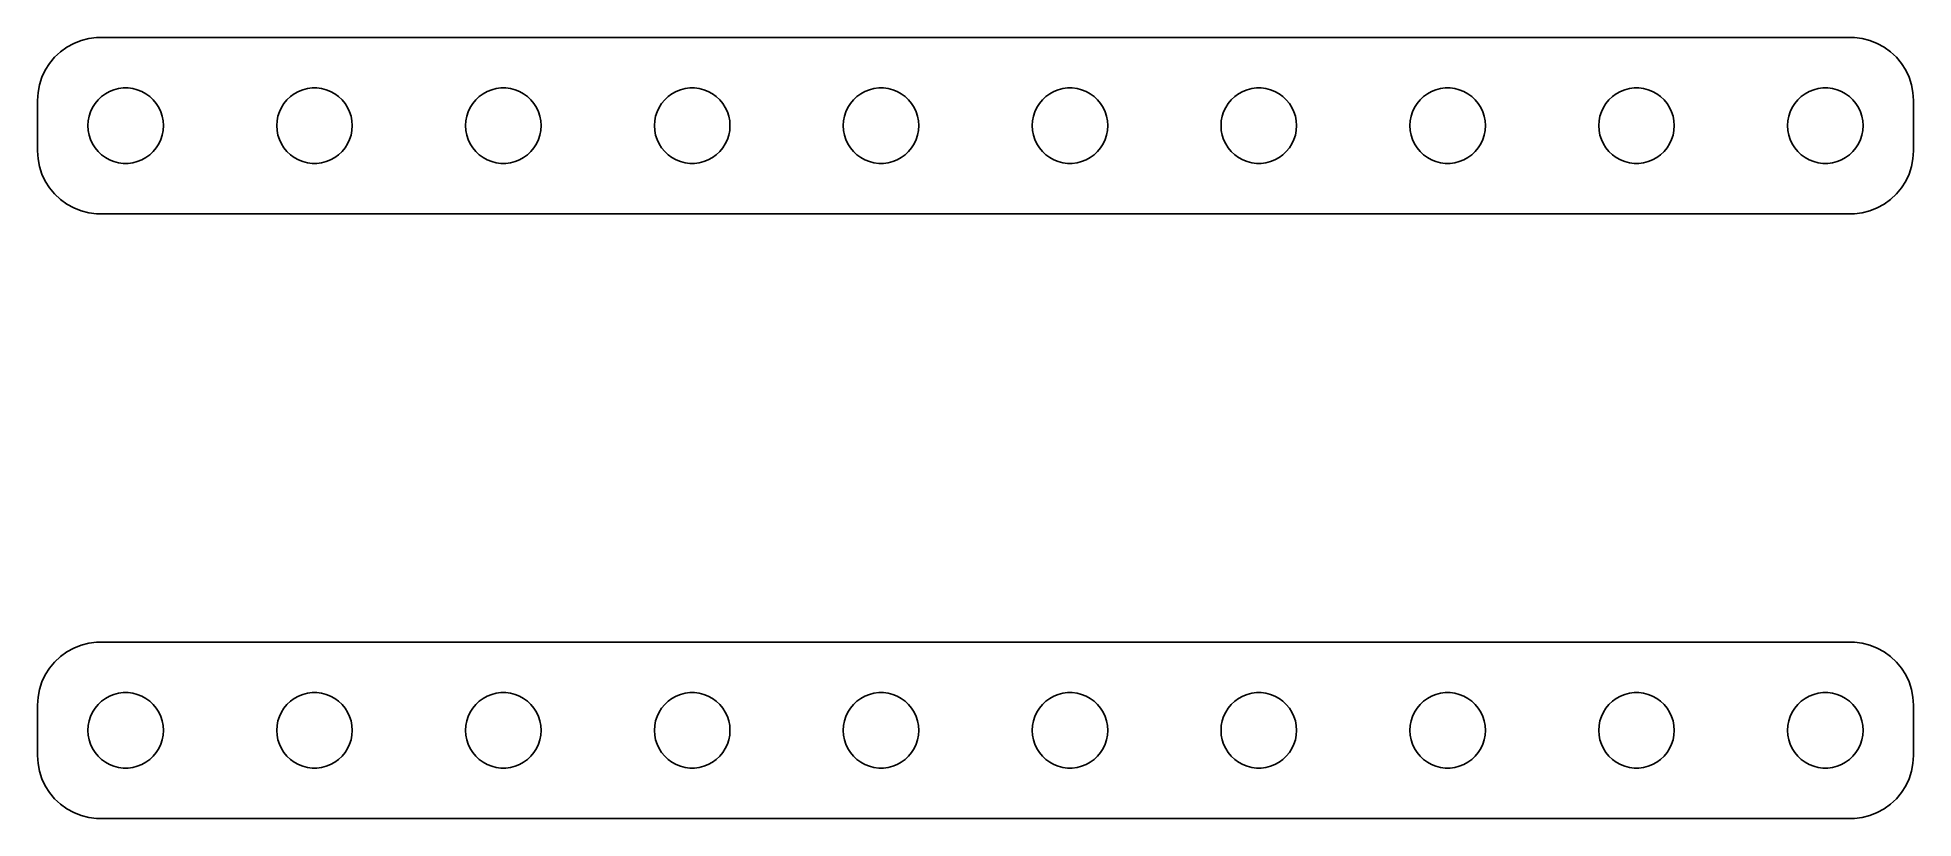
# Model space of a CAD drawing. Header units: metres. Extents: x -37.2 to 37.2, y 44.5 to 75.5.
import ezdxf

# ---------------------------------------------------------------- set-up
doc = ezdxf.new("R2010")
doc.units = ezdxf.units.M

msp = doc.modelspace()

# ---------------------------------------------------------------- linework, layer by layer
for p, q in [((-35.8144, 75.2621), (-36.0896, 75.1108)), ((-35.5225, 75.3776), (-35.8144, 75.2621)), ((-35.2184, 75.4557), (-35.5225, 75.3776)), ((-34.907, 75.4951), (-35.2184, 75.4557)), ((34.907, 75.4951), (-34.907, 75.4951)), ((35.2184, 75.4557), (34.907, 75.4951)), ((35.5225, 75.3776), (35.2184, 75.4557)), ((35.8144, 75.2621), (35.5225, 75.3776)), ((36.0896, 75.1108), (35.8144, 75.2621)), ((-36.5724, 74.7114), (-36.7725, 74.4695)), ((-36.3436, 74.9263), (-36.5724, 74.7114)), ((-36.0896, 75.1108), (-36.3436, 74.9263)), ((36.3436, 74.9263), (36.0896, 75.1108)), ((36.5724, 74.7114), (36.3436, 74.9263)), ((36.7725, 74.4695), (36.5724, 74.7114)), ((-37.0744, 73.9203), (-37.1714, 73.6217)), ((-36.9408, 74.2044), (-37.0744, 73.9203)), ((-36.7725, 74.4695), (-36.9408, 74.2044)), ((36.9408, 74.2044), (36.7725, 74.4695)), ((37.0744, 73.9203), (36.9408, 74.2044)), ((37.1714, 73.6217), (37.0744, 73.9203)), ((-37.2303, 73.3133), (-37.25, 73)), ((-37.1714, 73.6217), (-37.2303, 73.3133)), ((-34.9635, 72.8817), (-34.8434, 73.0268)), ((-34.8434, 73.0268), (-34.7061, 73.1558)), ((-34.7061, 73.1558), (-34.5537, 73.2665)), ((-34.5537, 73.2665), (-34.3887, 73.3572)), ((-34.3887, 73.3572), (-34.2135, 73.4266)), ((-34.2135, 73.4266), (-34.0311, 73.4734)), ((-34.0311, 73.4734), (-33.8442, 73.497)), ((-33.8442, 73.497), (-33.6558, 73.497)), ((-33.6558, 73.497), (-33.4689, 73.4734)), ((-33.4689, 73.4734), (-33.2865, 73.4266)), ((-33.2865, 73.4266), (-33.1113, 73.3572)), ((-33.1113, 73.3572), (-32.9463, 73.2665)), ((-32.9463, 73.2665), (-32.7939, 73.1558)), ((-32.7939, 73.1558), (-32.6565, 73.0268)), ((-32.6565, 73.0268), (-32.5365, 72.8817)), ((-27.4635, 72.8817), (-27.3434, 73.0268)), ((-27.3434, 73.0268), (-27.2061, 73.1558)), ((-27.2061, 73.1558), (-27.0537, 73.2665)), ((-27.0537, 73.2665), (-26.8887, 73.3572)), ((-26.8887, 73.3572), (-26.7135, 73.4266)), ((-26.7135, 73.4266), (-26.5311, 73.4734)), ((-26.5311, 73.4734), (-26.3442, 73.497)), ((-26.3442, 73.497), (-26.1558, 73.497)), ((-26.1558, 73.497), (-25.9689, 73.4734)), ((-25.9689, 73.4734), (-25.7865, 73.4266)), ((-25.7865, 73.4266), (-25.6113, 73.3572)), ((-25.6113, 73.3572), (-25.4463, 73.2665)), ((-25.4463, 73.2665), (-25.2939, 73.1558)), ((-25.2939, 73.1558), (-25.1565, 73.0268)), ((-25.1565, 73.0268), (-25.0365, 72.8817)), ((-19.9635, 72.8817), (-19.8434, 73.0268)), ((-19.8434, 73.0268), (-19.7061, 73.1558)), ((-19.7061, 73.1558), (-19.5537, 73.2665)), ((-19.5537, 73.2665), (-19.3887, 73.3572)), ((-19.3887, 73.3572), (-19.2135, 73.4266)), ((-19.2135, 73.4266), (-19.0311, 73.4734)), ((-19.0311, 73.4734), (-18.8442, 73.497)), ((-18.8442, 73.497), (-18.6558, 73.497)), ((-18.6558, 73.497), (-18.4689, 73.4734)), ((-18.4689, 73.4734), (-18.2865, 73.4266)), ((-18.2865, 73.4266), (-18.1113, 73.3572)), ((-18.1113, 73.3572), (-17.9463, 73.2665)), ((-17.9463, 73.2665), (-17.7939, 73.1558)), ((-17.7939, 73.1558), (-17.6565, 73.0268)), ((-17.6565, 73.0268), (-17.5365, 72.8817)), ((-12.4635, 72.8817), (-12.3434, 73.0268)), ((-12.3434, 73.0268), (-12.2061, 73.1558)), ((-12.2061, 73.1558), (-12.0537, 73.2665)), ((-12.0537, 73.2665), (-11.8887, 73.3572)), ((-11.8887, 73.3572), (-11.7135, 73.4266)), ((-11.7135, 73.4266), (-11.5311, 73.4734)), ((-11.5311, 73.4734), (-11.3442, 73.497)), ((-11.3442, 73.497), (-11.1558, 73.497)), ((-11.1558, 73.497), (-10.9689, 73.4734)), ((-10.9689, 73.4734), (-10.7865, 73.4266)), ((-10.7865, 73.4266), (-10.6113, 73.3572)), ((-10.6113, 73.3572), (-10.4463, 73.2665)), ((-10.4463, 73.2665), (-10.2939, 73.1558)), ((-10.2939, 73.1558), (-10.1565, 73.0268)), ((-10.1565, 73.0268), (-10.0365, 72.8817)), ((-4.96352, 72.8817), (-4.84344, 73.0268)), ((-4.84344, 73.0268), (-4.70613, 73.1558)), ((-4.70613, 73.1558), (-4.55373, 73.2665)), ((-4.55373, 73.2665), (-4.38866, 73.3572)), ((-4.38866, 73.3572), (-4.21352, 73.4266)), ((-4.21352, 73.4266), (-4.03107, 73.4734)), ((-4.03107, 73.4734), (-3.84418, 73.497)), ((-3.84418, 73.497), (-3.65581, 73.497)), ((-3.65581, 73.497), (-3.46892, 73.4734)), ((-3.46892, 73.4734), (-3.28647, 73.4266)), ((-3.28647, 73.4266), (-3.11133, 73.3572)), ((-3.11133, 73.3572), (-2.94626, 73.2665)), ((-2.94626, 73.2665), (-2.79385, 73.1558)), ((-2.79385, 73.1558), (-2.65654, 73.0268)), ((-2.65654, 73.0268), (-2.53647, 72.8817)), ((2.53647, 72.8817), (2.65654, 73.0268)), ((2.65654, 73.0268), (2.79385, 73.1558)), ((2.79385, 73.1558), (2.94626, 73.2665)), ((2.94626, 73.2665), (3.11133, 73.3572)), ((3.11133, 73.3572), (3.28647, 73.4266)), ((3.28647, 73.4266), (3.46892, 73.4734)), ((3.46892, 73.4734), (3.65581, 73.497)), ((3.65581, 73.497), (3.84418, 73.497)), ((3.84418, 73.497), (4.03107, 73.4734)), ((4.03107, 73.4734), (4.21352, 73.4266)), ((4.21352, 73.4266), (4.38866, 73.3572)), ((4.38866, 73.3572), (4.55373, 73.2665)), ((4.55373, 73.2665), (4.70613, 73.1558)), ((4.70613, 73.1558), (4.84344, 73.0268)), ((4.84344, 73.0268), (4.96352, 72.8817)), ((10.0365, 72.8817), (10.1565, 73.0268)), ((10.1565, 73.0268), (10.2939, 73.1558)), ((10.2939, 73.1558), (10.4463, 73.2665)), ((10.4463, 73.2665), (10.6113, 73.3572)), ((10.6113, 73.3572), (10.7865, 73.4266)), ((10.7865, 73.4266), (10.9689, 73.4734)), ((10.9689, 73.4734), (11.1558, 73.497)), ((11.1558, 73.497), (11.3442, 73.497)), ((11.3442, 73.497), (11.5311, 73.4734)), ((11.5311, 73.4734), (11.7135, 73.4266)), ((11.7135, 73.4266), (11.8887, 73.3572)), ((11.8887, 73.3572), (12.0537, 73.2665)), ((12.0537, 73.2665), (12.2061, 73.1558)), ((12.2061, 73.1558), (12.3434, 73.0268)), ((12.3434, 73.0268), (12.4635, 72.8817)), ((17.5365, 72.8817), (17.6565, 73.0268)), ((17.6565, 73.0268), (17.7939, 73.1558)), ((17.7939, 73.1558), (17.9463, 73.2665)), ((17.9463, 73.2665), (18.1113, 73.3572)), ((18.1113, 73.3572), (18.2865, 73.4266)), ((18.2865, 73.4266), (18.4689, 73.4734)), ((18.4689, 73.4734), (18.6558, 73.497)), ((18.6558, 73.497), (18.8442, 73.497)), ((18.8442, 73.497), (19.0311, 73.4734)), ((19.0311, 73.4734), (19.2135, 73.4266)), ((19.2135, 73.4266), (19.3887, 73.3572)), ((19.3887, 73.3572), (19.5537, 73.2665)), ((19.5537, 73.2665), (19.7061, 73.1558)), ((19.7061, 73.1558), (19.8434, 73.0268)), ((19.8434, 73.0268), (19.9635, 72.8817)), ((25.0365, 72.8817), (25.1565, 73.0268)), ((25.1565, 73.0268), (25.2939, 73.1558)), ((25.2939, 73.1558), (25.4463, 73.2665)), ((25.4463, 73.2665), (25.6113, 73.3572)), ((25.6113, 73.3572), (25.7865, 73.4266)), ((25.7865, 73.4266), (25.9689, 73.4734)), ((25.9689, 73.4734), (26.1558, 73.497)), ((26.1558, 73.497), (26.3442, 73.497)), ((26.3442, 73.497), (26.5311, 73.4734)), ((26.5311, 73.4734), (26.7135, 73.4266)), ((26.7135, 73.4266), (26.8887, 73.3572)), ((26.8887, 73.3572), (27.0537, 73.2665)), ((27.0537, 73.2665), (27.2061, 73.1558)), ((27.2061, 73.1558), (27.3434, 73.0268)), ((27.3434, 73.0268), (27.4635, 72.8817)), ((32.5365, 72.8817), (32.6565, 73.0268)), ((32.6565, 73.0268), (32.7939, 73.1558)), ((32.7939, 73.1558), (32.9463, 73.2665)), ((32.9463, 73.2665), (33.1113, 73.3572)), ((33.1113, 73.3572), (33.2865, 73.4266)), ((33.2865, 73.4266), (33.4689, 73.4734)), ((33.4689, 73.4734), (33.6558, 73.497)), ((33.6558, 73.497), (33.8442, 73.497)), ((33.8442, 73.497), (34.0311, 73.4734)), ((34.0311, 73.4734), (34.2135, 73.4266)), ((34.2135, 73.4266), (34.3887, 73.3572)), ((34.3887, 73.3572), (34.5537, 73.2665)), ((34.5537, 73.2665), (34.7061, 73.1558)), ((34.7061, 73.1558), (34.8434, 73.0268)), ((34.8434, 73.0268), (34.9635, 72.8817)), ((37.2303, 73.3133), (37.1714, 73.6217)), ((37.25, 73), (37.2303, 73.3133)), ((-37.25, 73), (-37.25, 71)), ((-35.2382, 72.188), (-35.2029, 72.373)), ((-35.2029, 72.373), (-35.1447, 72.5522)), ((-35.1447, 72.5522), (-35.0645, 72.7226)), ((-35.0645, 72.7226), (-34.9635, 72.8817)), ((-32.5365, 72.8817), (-32.4355, 72.7226)), ((-32.4355, 72.7226), (-32.3553, 72.5522)), ((-32.3553, 72.5522), (-32.2971, 72.373)), ((-32.2971, 72.373), (-32.2618, 72.188)), ((-27.7382, 72.188), (-27.7029, 72.373)), ((-27.7029, 72.373), (-27.6447, 72.5522)), ((-27.6447, 72.5522), (-27.5645, 72.7226)), ((-27.5645, 72.7226), (-27.4635, 72.8817)), ((-25.0365, 72.8817), (-24.9355, 72.7226)), ((-24.9355, 72.7226), (-24.8553, 72.5522)), ((-24.8553, 72.5522), (-24.7971, 72.373)), ((-24.7971, 72.373), (-24.7618, 72.188)), ((-20.2382, 72.188), (-20.2029, 72.373)), ((-20.2029, 72.373), (-20.1447, 72.5522)), ((-20.1447, 72.5522), (-20.0645, 72.7226)), ((-20.0645, 72.7226), (-19.9635, 72.8817)), ((-17.5365, 72.8817), (-17.4355, 72.7226)), ((-17.4355, 72.7226), (-17.3553, 72.5522)), ((-17.3553, 72.5522), (-17.2971, 72.373)), ((-17.2971, 72.373), (-17.2618, 72.188)), ((-12.7382, 72.188), (-12.7029, 72.373)), ((-12.7029, 72.373), (-12.6447, 72.5522)), ((-12.6447, 72.5522), (-12.5645, 72.7226)), ((-12.5645, 72.7226), (-12.4635, 72.8817)), ((-10.0365, 72.8817), (-9.93553, 72.7226)), ((-9.93553, 72.7226), (-9.85533, 72.5522)), ((-9.85533, 72.5522), (-9.79712, 72.373)), ((-9.79712, 72.373), (-9.76183, 72.188)), ((-5.23816, 72.188), (-5.20287, 72.373)), ((-5.20287, 72.373), (-5.14465, 72.5522)), ((-5.14465, 72.5522), (-5.06445, 72.7226)), ((-5.06445, 72.7226), (-4.96352, 72.8817)), ((-2.53647, 72.8817), (-2.43553, 72.7226)), ((-2.43553, 72.7226), (-2.35533, 72.5522)), ((-2.35533, 72.5522), (-2.29712, 72.373)), ((-2.29712, 72.373), (-2.26183, 72.188)), ((2.26183, 72.188), (2.29712, 72.373)), ((2.29712, 72.373), (2.35533, 72.5522)), ((2.35533, 72.5522), (2.43553, 72.7226)), ((2.43553, 72.7226), (2.53647, 72.8817)), ((4.96352, 72.8817), (5.06445, 72.7226)), ((5.06445, 72.7226), (5.14465, 72.5522)), ((5.14465, 72.5522), (5.20287, 72.373)), ((5.20287, 72.373), (5.23816, 72.188)), ((9.76183, 72.188), (9.79712, 72.373)), ((9.79712, 72.373), (9.85533, 72.5522)), ((9.85533, 72.5522), (9.93553, 72.7226)), ((9.93553, 72.7226), (10.0365, 72.8817)), ((12.4635, 72.8817), (12.5645, 72.7226)), ((12.5645, 72.7226), (12.6447, 72.5522)), ((12.6447, 72.5522), (12.7029, 72.373)), ((12.7029, 72.373), (12.7382, 72.188)), ((17.2618, 72.188), (17.2971, 72.373)), ((17.2971, 72.373), (17.3553, 72.5522)), ((17.3553, 72.5522), (17.4355, 72.7226)), ((17.4355, 72.7226), (17.5365, 72.8817)), ((19.9635, 72.8817), (20.0645, 72.7226)), ((20.0645, 72.7226), (20.1447, 72.5522)), ((20.1447, 72.5522), (20.2029, 72.373)), ((20.2029, 72.373), (20.2382, 72.188)), ((24.7618, 72.188), (24.7971, 72.373)), ((24.7971, 72.373), (24.8553, 72.5522)), ((24.8553, 72.5522), (24.9355, 72.7226)), ((24.9355, 72.7226), (25.0365, 72.8817)), ((27.4635, 72.8817), (27.5645, 72.7226)), ((27.5645, 72.7226), (27.6447, 72.5522)), ((27.6447, 72.5522), (27.7029, 72.373)), ((27.7029, 72.373), (27.7382, 72.188)), ((32.2618, 72.188), (32.2971, 72.373)), ((32.2971, 72.373), (32.3553, 72.5522)), ((32.3553, 72.5522), (32.4355, 72.7226)), ((32.4355, 72.7226), (32.5365, 72.8817)), ((34.9635, 72.8817), (35.0645, 72.7226)), ((35.0645, 72.7226), (35.1447, 72.5522)), ((35.1447, 72.5522), (35.2029, 72.373)), ((35.2029, 72.373), (35.2382, 72.188)), ((37.25, 71), (37.25, 73)), ((-35.25, 72), (-35.2382, 72.188)), ((-35.2382, 71.812), (-35.25, 72)), ((-35.2029, 71.627), (-35.2382, 71.812)), ((-35.1447, 71.4478), (-35.2029, 71.627)), ((-32.2971, 71.627), (-32.3553, 71.4478)), ((-32.2618, 71.812), (-32.2971, 71.627)), ((-32.2618, 72.188), (-32.25, 72)), ((-32.25, 72), (-32.2618, 71.812)), ((-27.75, 72), (-27.7382, 72.188)), ((-27.7382, 71.812), (-27.75, 72)), ((-27.7029, 71.627), (-27.7382, 71.812)), ((-27.6447, 71.4478), (-27.7029, 71.627)), ((-24.7971, 71.627), (-24.8553, 71.4478)), ((-24.7618, 71.812), (-24.7971, 71.627)), ((-24.7618, 72.188), (-24.75, 72)), ((-24.75, 72), (-24.7618, 71.812)), ((-20.25, 72), (-20.2382, 72.188)), ((-20.2382, 71.812), (-20.25, 72)), ((-20.2029, 71.627), (-20.2382, 71.812)), ((-20.1447, 71.4478), (-20.2029, 71.627)), ((-17.2971, 71.627), (-17.3553, 71.4478)), ((-17.2618, 71.812), (-17.2971, 71.627)), ((-17.2618, 72.188), (-17.25, 72)), ((-17.25, 72), (-17.2618, 71.812)), ((-12.75, 72), (-12.7382, 72.188)), ((-12.7382, 71.812), (-12.75, 72)), ((-12.7029, 71.627), (-12.7382, 71.812)), ((-12.6447, 71.4478), (-12.7029, 71.627)), ((-9.79712, 71.627), (-9.85533, 71.4478)), ((-9.76183, 71.812), (-9.79712, 71.627)), ((-9.76183, 72.188), (-9.75, 72)), ((-9.75, 72), (-9.76183, 71.812)), ((-5.25, 72), (-5.23816, 72.188)), ((-5.23816, 71.812), (-5.25, 72)), ((-5.20287, 71.627), (-5.23816, 71.812)), ((-5.14465, 71.4478), (-5.20287, 71.627)), ((-2.29712, 71.627), (-2.35533, 71.4478)), ((-2.26183, 71.812), (-2.29712, 71.627)), ((-2.26183, 72.188), (-2.25, 72)), ((-2.25, 72), (-2.26183, 71.812)), ((2.25, 72), (2.26183, 72.188)), ((2.26183, 71.812), (2.25, 72)), ((2.29712, 71.627), (2.26183, 71.812)), ((2.35533, 71.4478), (2.29712, 71.627)), ((5.20287, 71.627), (5.14465, 71.4478)), ((5.23816, 71.812), (5.20287, 71.627)), ((5.23816, 72.188), (5.25, 72)), ((5.25, 72), (5.23816, 71.812)), ((9.75, 72), (9.76183, 72.188)), ((9.76183, 71.812), (9.75, 72)), ((9.79712, 71.627), (9.76183, 71.812)), ((9.85533, 71.4478), (9.79712, 71.627)), ((12.7029, 71.627), (12.6447, 71.4478)), ((12.7382, 71.812), (12.7029, 71.627)), ((12.7382, 72.188), (12.75, 72)), ((12.75, 72), (12.7382, 71.812)), ((17.25, 72), (17.2618, 72.188)), ((17.2618, 71.812), (17.25, 72)), ((17.2971, 71.627), (17.2618, 71.812)), ((17.3553, 71.4478), (17.2971, 71.627)), ((20.2029, 71.627), (20.1447, 71.4478)), ((20.2382, 71.812), (20.2029, 71.627)), ((20.2382, 72.188), (20.25, 72)), ((20.25, 72), (20.2382, 71.812)), ((24.75, 72), (24.7618, 72.188)), ((24.7618, 71.812), (24.75, 72)), ((24.7971, 71.627), (24.7618, 71.812)), ((24.8553, 71.4478), (24.7971, 71.627)), ((27.7029, 71.627), (27.6447, 71.4478)), ((27.7382, 71.812), (27.7029, 71.627)), ((27.7382, 72.188), (27.75, 72)), ((27.75, 72), (27.7382, 71.812)), ((32.25, 72), (32.2618, 72.188)), ((32.2618, 71.812), (32.25, 72)), ((32.2971, 71.627), (32.2618, 71.812)), ((32.3553, 71.4478), (32.2971, 71.627)), ((35.2029, 71.627), (35.1447, 71.4478)), ((35.2382, 71.812), (35.2029, 71.627)), ((35.2382, 72.188), (35.25, 72)), ((35.25, 72), (35.2382, 71.812)), ((-37.25, 71), (-37.2303, 70.6867)), ((-35.0645, 71.2774), (-35.1447, 71.4478)), ((-34.9635, 71.1183), (-35.0645, 71.2774)), ((-34.8434, 70.9732), (-34.9635, 71.1183)), ((-34.7061, 70.8442), (-34.8434, 70.9732)), ((-34.5537, 70.7335), (-34.7061, 70.8442)), ((-32.7939, 70.8442), (-32.9463, 70.7335)), ((-32.6565, 70.9732), (-32.7939, 70.8442)), ((-32.5365, 71.1183), (-32.6565, 70.9732)), ((-32.4355, 71.2774), (-32.5365, 71.1183)), ((-32.3553, 71.4478), (-32.4355, 71.2774)), ((-27.5645, 71.2774), (-27.6447, 71.4478)), ((-27.4635, 71.1183), (-27.5645, 71.2774)), ((-27.3434, 70.9732), (-27.4635, 71.1183)), ((-27.2061, 70.8442), (-27.3434, 70.9732)), ((-27.0537, 70.7335), (-27.2061, 70.8442)), ((-25.2939, 70.8442), (-25.4463, 70.7335)), ((-25.1565, 70.9732), (-25.2939, 70.8442)), ((-25.0365, 71.1183), (-25.1565, 70.9732)), ((-24.9355, 71.2774), (-25.0365, 71.1183)), ((-24.8553, 71.4478), (-24.9355, 71.2774)), ((-20.0645, 71.2774), (-20.1447, 71.4478)), ((-19.9635, 71.1183), (-20.0645, 71.2774)), ((-19.8434, 70.9732), (-19.9635, 71.1183)), ((-19.7061, 70.8442), (-19.8434, 70.9732)), ((-19.5537, 70.7335), (-19.7061, 70.8442)), ((-17.7939, 70.8442), (-17.9463, 70.7335)), ((-17.6565, 70.9732), (-17.7939, 70.8442)), ((-17.5365, 71.1183), (-17.6565, 70.9732)), ((-17.4355, 71.2774), (-17.5365, 71.1183)), ((-17.3553, 71.4478), (-17.4355, 71.2774)), ((-12.5645, 71.2774), (-12.6447, 71.4478)), ((-12.4635, 71.1183), (-12.5645, 71.2774)), ((-12.3434, 70.9732), (-12.4635, 71.1183)), ((-12.2061, 70.8442), (-12.3434, 70.9732)), ((-12.0537, 70.7335), (-12.2061, 70.8442)), ((-10.2939, 70.8442), (-10.4463, 70.7335)), ((-10.1565, 70.9732), (-10.2939, 70.8442)), ((-10.0365, 71.1183), (-10.1565, 70.9732)), ((-9.93553, 71.2774), (-10.0365, 71.1183)), ((-9.85533, 71.4478), (-9.93553, 71.2774)), ((-5.06445, 71.2774), (-5.14465, 71.4478)), ((-4.96352, 71.1183), (-5.06445, 71.2774)), ((-4.84344, 70.9732), (-4.96352, 71.1183)), ((-4.70613, 70.8442), (-4.84344, 70.9732)), ((-4.55373, 70.7335), (-4.70613, 70.8442)), ((-2.79385, 70.8442), (-2.94626, 70.7335)), ((-2.65654, 70.9732), (-2.79385, 70.8442)), ((-2.53647, 71.1183), (-2.65654, 70.9732)), ((-2.43553, 71.2774), (-2.53647, 71.1183)), ((-2.35533, 71.4478), (-2.43553, 71.2774)), ((2.43553, 71.2774), (2.35533, 71.4478)), ((2.53647, 71.1183), (2.43553, 71.2774)), ((2.65654, 70.9732), (2.53647, 71.1183)), ((2.79385, 70.8442), (2.65654, 70.9732)), ((2.94626, 70.7335), (2.79385, 70.8442)), ((4.70613, 70.8442), (4.55373, 70.7335)), ((4.84344, 70.9732), (4.70613, 70.8442)), ((4.96352, 71.1183), (4.84344, 70.9732)), ((5.06445, 71.2774), (4.96352, 71.1183)), ((5.14465, 71.4478), (5.06445, 71.2774)), ((9.93553, 71.2774), (9.85533, 71.4478)), ((10.0365, 71.1183), (9.93553, 71.2774)), ((10.1565, 70.9732), (10.0365, 71.1183)), ((10.2939, 70.8442), (10.1565, 70.9732)), ((10.4463, 70.7335), (10.2939, 70.8442)), ((12.2061, 70.8442), (12.0537, 70.7335)), ((12.3434, 70.9732), (12.2061, 70.8442)), ((12.4635, 71.1183), (12.3434, 70.9732)), ((12.5645, 71.2774), (12.4635, 71.1183)), ((12.6447, 71.4478), (12.5645, 71.2774)), ((17.4355, 71.2774), (17.3553, 71.4478)), ((17.5365, 71.1183), (17.4355, 71.2774)), ((17.6565, 70.9732), (17.5365, 71.1183)), ((17.7939, 70.8442), (17.6565, 70.9732)), ((17.9463, 70.7335), (17.7939, 70.8442)), ((19.7061, 70.8442), (19.5537, 70.7335)), ((19.8434, 70.9732), (19.7061, 70.8442)), ((19.9635, 71.1183), (19.8434, 70.9732)), ((20.0645, 71.2774), (19.9635, 71.1183)), ((20.1447, 71.4478), (20.0645, 71.2774)), ((24.9355, 71.2774), (24.8553, 71.4478)), ((25.0365, 71.1183), (24.9355, 71.2774)), ((25.1565, 70.9732), (25.0365, 71.1183)), ((25.2939, 70.8442), (25.1565, 70.9732)), ((25.4463, 70.7335), (25.2939, 70.8442)), ((27.2061, 70.8442), (27.0537, 70.7335)), ((27.3434, 70.9732), (27.2061, 70.8442)), ((27.4635, 71.1183), (27.3434, 70.9732)), ((27.5645, 71.2774), (27.4635, 71.1183)), ((27.6447, 71.4478), (27.5645, 71.2774)), ((32.4355, 71.2774), (32.3553, 71.4478)), ((32.5365, 71.1183), (32.4355, 71.2774)), ((32.6565, 70.9732), (32.5365, 71.1183)), ((32.7939, 70.8442), (32.6565, 70.9732)), ((32.9463, 70.7335), (32.7939, 70.8442)), ((34.7061, 70.8442), (34.5537, 70.7335)), ((34.8434, 70.9732), (34.7061, 70.8442)), ((34.9635, 71.1183), (34.8434, 70.9732)), ((35.0645, 71.2774), (34.9635, 71.1183)), ((35.1447, 71.4478), (35.0645, 71.2774)), ((37.2303, 70.6867), (37.25, 71)), ((-37.2303, 70.6867), (-37.1714, 70.3783)), ((-37.1714, 70.3783), (-37.0744, 70.0797)), ((-37.0744, 70.0797), (-36.9408, 69.7956)), ((-34.3887, 70.6428), (-34.5537, 70.7335)), ((-34.2135, 70.5734), (-34.3887, 70.6428)), ((-34.0311, 70.5266), (-34.2135, 70.5734)), ((-33.8442, 70.503), (-34.0311, 70.5266)), ((-33.6558, 70.503), (-33.8442, 70.503)), ((-33.4689, 70.5266), (-33.6558, 70.503)), ((-33.2865, 70.5734), (-33.4689, 70.5266)), ((-33.1113, 70.6428), (-33.2865, 70.5734)), ((-32.9463, 70.7335), (-33.1113, 70.6428)), ((-26.8887, 70.6428), (-27.0537, 70.7335)), ((-26.7135, 70.5734), (-26.8887, 70.6428)), ((-26.5311, 70.5266), (-26.7135, 70.5734)), ((-26.3442, 70.503), (-26.5311, 70.5266)), ((-26.1558, 70.503), (-26.3442, 70.503)), ((-25.9689, 70.5266), (-26.1558, 70.503)), ((-25.7865, 70.5734), (-25.9689, 70.5266)), ((-25.6113, 70.6428), (-25.7865, 70.5734)), ((-25.4463, 70.7335), (-25.6113, 70.6428)), ((-19.3887, 70.6428), (-19.5537, 70.7335)), ((-19.2135, 70.5734), (-19.3887, 70.6428)), ((-19.0311, 70.5266), (-19.2135, 70.5734)), ((-18.8442, 70.503), (-19.0311, 70.5266)), ((-18.6558, 70.503), (-18.8442, 70.503)), ((-18.4689, 70.5266), (-18.6558, 70.503)), ((-18.2865, 70.5734), (-18.4689, 70.5266)), ((-18.1113, 70.6428), (-18.2865, 70.5734)), ((-17.9463, 70.7335), (-18.1113, 70.6428)), ((-11.8887, 70.6428), (-12.0537, 70.7335)), ((-11.7135, 70.5734), (-11.8887, 70.6428)), ((-11.5311, 70.5266), (-11.7135, 70.5734)), ((-11.3442, 70.503), (-11.5311, 70.5266)), ((-11.1558, 70.503), (-11.3442, 70.503)), ((-10.9689, 70.5266), (-11.1558, 70.503)), ((-10.7865, 70.5734), (-10.9689, 70.5266)), ((-10.6113, 70.6428), (-10.7865, 70.5734)), ((-10.4463, 70.7335), (-10.6113, 70.6428)), ((-4.38866, 70.6428), (-4.55373, 70.7335)), ((-4.21352, 70.5734), (-4.38866, 70.6428)), ((-4.03107, 70.5266), (-4.21352, 70.5734)), ((-3.84418, 70.503), (-4.03107, 70.5266)), ((-3.65581, 70.503), (-3.84418, 70.503)), ((-3.46892, 70.5266), (-3.65581, 70.503)), ((-3.28647, 70.5734), (-3.46892, 70.5266)), ((-3.11133, 70.6428), (-3.28647, 70.5734)), ((-2.94626, 70.7335), (-3.11133, 70.6428)), ((3.11133, 70.6428), (2.94626, 70.7335)), ((3.28647, 70.5734), (3.11133, 70.6428)), ((3.46892, 70.5266), (3.28647, 70.5734)), ((3.65581, 70.503), (3.46892, 70.5266)), ((3.84418, 70.503), (3.65581, 70.503)), ((4.03107, 70.5266), (3.84418, 70.503)), ((4.21352, 70.5734), (4.03107, 70.5266)), ((4.38866, 70.6428), (4.21352, 70.5734)), ((4.55373, 70.7335), (4.38866, 70.6428)), ((10.6113, 70.6428), (10.4463, 70.7335)), ((10.7865, 70.5734), (10.6113, 70.6428)), ((10.9689, 70.5266), (10.7865, 70.5734)), ((11.1558, 70.503), (10.9689, 70.5266)), ((11.3442, 70.503), (11.1558, 70.503)), ((11.5311, 70.5266), (11.3442, 70.503)), ((11.7135, 70.5734), (11.5311, 70.5266)), ((11.8887, 70.6428), (11.7135, 70.5734)), ((12.0537, 70.7335), (11.8887, 70.6428)), ((18.1113, 70.6428), (17.9463, 70.7335)), ((18.2865, 70.5734), (18.1113, 70.6428)), ((18.4689, 70.5266), (18.2865, 70.5734)), ((18.6558, 70.503), (18.4689, 70.5266)), ((18.8442, 70.503), (18.6558, 70.503)), ((19.0311, 70.5266), (18.8442, 70.503)), ((19.2135, 70.5734), (19.0311, 70.5266)), ((19.3887, 70.6428), (19.2135, 70.5734)), ((19.5537, 70.7335), (19.3887, 70.6428)), ((25.6113, 70.6428), (25.4463, 70.7335)), ((25.7865, 70.5734), (25.6113, 70.6428)), ((25.9689, 70.5266), (25.7865, 70.5734)), ((26.1558, 70.503), (25.9689, 70.5266)), ((26.3442, 70.503), (26.1558, 70.503)), ((26.5311, 70.5266), (26.3442, 70.503)), ((26.7135, 70.5734), (26.5311, 70.5266)), ((26.8887, 70.6428), (26.7135, 70.5734)), ((27.0537, 70.7335), (26.8887, 70.6428)), ((33.1113, 70.6428), (32.9463, 70.7335)), ((33.2865, 70.5734), (33.1113, 70.6428)), ((33.4689, 70.5266), (33.2865, 70.5734)), ((33.6558, 70.503), (33.4689, 70.5266)), ((33.8442, 70.503), (33.6558, 70.503)), ((34.0311, 70.5266), (33.8442, 70.503)), ((34.2135, 70.5734), (34.0311, 70.5266)), ((34.3887, 70.6428), (34.2135, 70.5734)), ((34.5537, 70.7335), (34.3887, 70.6428)), ((36.9408, 69.7956), (37.0744, 70.0797)), ((37.0744, 70.0797), (37.1714, 70.3783)), ((37.1714, 70.3783), (37.2303, 70.6867)), ((-36.9408, 69.7956), (-36.7725, 69.5305)), ((-36.7725, 69.5305), (-36.5724, 69.2886)), ((-36.5724, 69.2886), (-36.3436, 69.0737)), ((36.3436, 69.0737), (36.5724, 69.2886)), ((36.5724, 69.2886), (36.7725, 69.5305)), ((36.7725, 69.5305), (36.9408, 69.7956)), ((-36.3436, 69.0737), (-36.0896, 68.8892)), ((-36.0896, 68.8892), (-35.8144, 68.7379)), ((-35.8144, 68.7379), (-35.5225, 68.6224)), ((-35.5225, 68.6224), (-35.2184, 68.5443)), ((-35.2184, 68.5443), (-34.907, 68.5049)), ((34.907, 68.5049), (35.2184, 68.5443)), ((35.2184, 68.5443), (35.5225, 68.6224)), ((35.5225, 68.6224), (35.8144, 68.7379)), ((35.8144, 68.7379), (36.0896, 68.8892)), ((36.0896, 68.8892), (36.3436, 69.0737)), ((-34.907, 68.5049), (34.907, 68.5049)), ((-35.2184, 51.4557), (-35.5225, 51.3776)), ((-34.907, 51.4951), (-35.2184, 51.4557)), ((34.907, 51.4951), (-34.907, 51.4951)), ((35.2184, 51.4557), (34.907, 51.4951)), ((35.5225, 51.3776), (35.2184, 51.4557)), ((-36.5724, 50.7114), (-36.7725, 50.4695)), ((-36.3436, 50.9263), (-36.5724, 50.7114)), ((-36.0896, 51.1108), (-36.3436, 50.9263)), ((-35.8144, 51.2621), (-36.0896, 51.1108)), ((-35.5225, 51.3776), (-35.8144, 51.2621)), ((35.8144, 51.2621), (35.5225, 51.3776)), ((36.0896, 51.1108), (35.8144, 51.2621)), ((36.3436, 50.9263), (36.0896, 51.1108)), ((36.5724, 50.7114), (36.3436, 50.9263)), ((36.7725, 50.4695), (36.5724, 50.7114)), ((-37.0744, 49.9203), (-37.1714, 49.6217)), ((-36.9408, 50.2044), (-37.0744, 49.9203)), ((-36.7725, 50.4695), (-36.9408, 50.2044)), ((36.9408, 50.2044), (36.7725, 50.4695)), ((37.0744, 49.9203), (36.9408, 50.2044)), ((37.1714, 49.6217), (37.0744, 49.9203)), ((-37.2303, 49.3133), (-37.25, 49)), ((-37.1714, 49.6217), (-37.2303, 49.3133)), ((-34.7061, 49.1558), (-34.5537, 49.2665)), ((-34.5537, 49.2665), (-34.3887, 49.3572)), ((-34.3887, 49.3572), (-34.2135, 49.4266)), ((-34.2135, 49.4266), (-34.0311, 49.4734)), ((-34.0311, 49.4734), (-33.8442, 49.497)), ((-33.8442, 49.497), (-33.6558, 49.497)), ((-33.6558, 49.497), (-33.4689, 49.4734)), ((-33.4689, 49.4734), (-33.2865, 49.4266)), ((-33.2865, 49.4266), (-33.1113, 49.3572)), ((-33.1113, 49.3572), (-32.9463, 49.2665)), ((-32.9463, 49.2665), (-32.7939, 49.1558)), ((-27.2061, 49.1558), (-27.0537, 49.2665)), ((-27.0537, 49.2665), (-26.8887, 49.3572)), ((-26.8887, 49.3572), (-26.7135, 49.4266)), ((-26.7135, 49.4266), (-26.5311, 49.4734)), ((-26.5311, 49.4734), (-26.3442, 49.497)), ((-26.3442, 49.497), (-26.1558, 49.497)), ((-26.1558, 49.497), (-25.9689, 49.4734)), ((-25.9689, 49.4734), (-25.7865, 49.4266)), ((-25.7865, 49.4266), (-25.6113, 49.3572)), ((-25.6113, 49.3572), (-25.4463, 49.2665)), ((-25.4463, 49.2665), (-25.2939, 49.1558)), ((-19.7061, 49.1558), (-19.5537, 49.2665)), ((-19.5537, 49.2665), (-19.3887, 49.3572)), ((-19.3887, 49.3572), (-19.2135, 49.4266)), ((-19.2135, 49.4266), (-19.0311, 49.4734)), ((-19.0311, 49.4734), (-18.8442, 49.497)), ((-18.8442, 49.497), (-18.6558, 49.497)), ((-18.6558, 49.497), (-18.4689, 49.4734)), ((-18.4689, 49.4734), (-18.2865, 49.4266)), ((-18.2865, 49.4266), (-18.1113, 49.3572)), ((-18.1113, 49.3572), (-17.9463, 49.2665)), ((-17.9463, 49.2665), (-17.7939, 49.1558)), ((-12.2061, 49.1558), (-12.0537, 49.2665)), ((-12.0537, 49.2665), (-11.8887, 49.3572)), ((-11.8887, 49.3572), (-11.7135, 49.4266)), ((-11.7135, 49.4266), (-11.5311, 49.4734)), ((-11.5311, 49.4734), (-11.3442, 49.497)), ((-11.3442, 49.497), (-11.1558, 49.497)), ((-11.1558, 49.497), (-10.9689, 49.4734)), ((-10.9689, 49.4734), (-10.7865, 49.4266)), ((-10.7865, 49.4266), (-10.6113, 49.3572)), ((-10.6113, 49.3572), (-10.4463, 49.2665)), ((-10.4463, 49.2665), (-10.2939, 49.1558)), ((-4.70613, 49.1558), (-4.55373, 49.2665)), ((-4.55373, 49.2665), (-4.38866, 49.3572)), ((-4.38866, 49.3572), (-4.21352, 49.4266)), ((-4.21352, 49.4266), (-4.03107, 49.4734)), ((-4.03107, 49.4734), (-3.84418, 49.497)), ((-3.84418, 49.497), (-3.65581, 49.497)), ((-3.65581, 49.497), (-3.46892, 49.4734)), ((-3.46892, 49.4734), (-3.28647, 49.4266)), ((-3.28647, 49.4266), (-3.11133, 49.3572)), ((-3.11133, 49.3572), (-2.94626, 49.2665)), ((-2.94626, 49.2665), (-2.79385, 49.1558)), ((2.79385, 49.1558), (2.94626, 49.2665)), ((2.94626, 49.2665), (3.11133, 49.3572)), ((3.11133, 49.3572), (3.28647, 49.4266)), ((3.28647, 49.4266), (3.46892, 49.4734)), ((3.46892, 49.4734), (3.65581, 49.497)), ((3.65581, 49.497), (3.84418, 49.497)), ((3.84418, 49.497), (4.03107, 49.4734)), ((4.03107, 49.4734), (4.21352, 49.4266)), ((4.21352, 49.4266), (4.38866, 49.3572)), ((4.38866, 49.3572), (4.55373, 49.2665)), ((4.55373, 49.2665), (4.70613, 49.1558)), ((10.2939, 49.1558), (10.4463, 49.2665)), ((10.4463, 49.2665), (10.6113, 49.3572)), ((10.6113, 49.3572), (10.7865, 49.4266)), ((10.7865, 49.4266), (10.9689, 49.4734)), ((10.9689, 49.4734), (11.1558, 49.497)), ((11.1558, 49.497), (11.3442, 49.497)), ((11.3442, 49.497), (11.5311, 49.4734)), ((11.5311, 49.4734), (11.7135, 49.4266)), ((11.7135, 49.4266), (11.8887, 49.3572)), ((11.8887, 49.3572), (12.0537, 49.2665)), ((12.0537, 49.2665), (12.2061, 49.1558)), ((17.7939, 49.1558), (17.9463, 49.2665)), ((17.9463, 49.2665), (18.1113, 49.3572)), ((18.1113, 49.3572), (18.2865, 49.4266)), ((18.2865, 49.4266), (18.4689, 49.4734)), ((18.4689, 49.4734), (18.6558, 49.497)), ((18.6558, 49.497), (18.8442, 49.497)), ((18.8442, 49.497), (19.0311, 49.4734)), ((19.0311, 49.4734), (19.2135, 49.4266)), ((19.2135, 49.4266), (19.3887, 49.3572)), ((19.3887, 49.3572), (19.5537, 49.2665)), ((19.5537, 49.2665), (19.7061, 49.1558)), ((25.2939, 49.1558), (25.4463, 49.2665)), ((25.4463, 49.2665), (25.6113, 49.3572)), ((25.6113, 49.3572), (25.7865, 49.4266)), ((25.7865, 49.4266), (25.9689, 49.4734)), ((25.9689, 49.4734), (26.1558, 49.497)), ((26.1558, 49.497), (26.3442, 49.497)), ((26.3442, 49.497), (26.5311, 49.4734)), ((26.5311, 49.4734), (26.7135, 49.4266)), ((26.7135, 49.4266), (26.8887, 49.3572)), ((26.8887, 49.3572), (27.0537, 49.2665)), ((27.0537, 49.2665), (27.2061, 49.1558)), ((32.7939, 49.1558), (32.9463, 49.2665)), ((32.9463, 49.2665), (33.1113, 49.3572)), ((33.1113, 49.3572), (33.2865, 49.4266)), ((33.2865, 49.4266), (33.4689, 49.4734)), ((33.4689, 49.4734), (33.6558, 49.497)), ((33.6558, 49.497), (33.8442, 49.497)), ((33.8442, 49.497), (34.0311, 49.4734)), ((34.0311, 49.4734), (34.2135, 49.4266)), ((34.2135, 49.4266), (34.3887, 49.3572)), ((34.3887, 49.3572), (34.5537, 49.2665)), ((34.5537, 49.2665), (34.7061, 49.1558)), ((37.2303, 49.3133), (37.1714, 49.6217)), ((37.25, 49), (37.2303, 49.3133)), ((-37.25, 49), (-37.25, 47)), ((-35.2029, 48.373), (-35.1447, 48.5522)), ((-35.1447, 48.5522), (-35.0645, 48.7226)), ((-35.0645, 48.7226), (-34.9635, 48.8817)), ((-34.9635, 48.8817), (-34.8434, 49.0268)), ((-34.8434, 49.0268), (-34.7061, 49.1558)), ((-32.7939, 49.1558), (-32.6565, 49.0268)), ((-32.6565, 49.0268), (-32.5365, 48.8817)), ((-32.5365, 48.8817), (-32.4355, 48.7226)), ((-32.4355, 48.7226), (-32.3553, 48.5522)), ((-32.3553, 48.5522), (-32.2971, 48.373)), ((-27.7029, 48.373), (-27.6447, 48.5522)), ((-27.6447, 48.5522), (-27.5645, 48.7226)), ((-27.5645, 48.7226), (-27.4635, 48.8817)), ((-27.4635, 48.8817), (-27.3434, 49.0268)), ((-27.3434, 49.0268), (-27.2061, 49.1558)), ((-25.2939, 49.1558), (-25.1565, 49.0268)), ((-25.1565, 49.0268), (-25.0365, 48.8817)), ((-25.0365, 48.8817), (-24.9355, 48.7226)), ((-24.9355, 48.7226), (-24.8553, 48.5522)), ((-24.8553, 48.5522), (-24.7971, 48.373)), ((-20.2029, 48.373), (-20.1447, 48.5522)), ((-20.1447, 48.5522), (-20.0645, 48.7226)), ((-20.0645, 48.7226), (-19.9635, 48.8817)), ((-19.9635, 48.8817), (-19.8434, 49.0268)), ((-19.8434, 49.0268), (-19.7061, 49.1558)), ((-17.7939, 49.1558), (-17.6565, 49.0268)), ((-17.6565, 49.0268), (-17.5365, 48.8817)), ((-17.5365, 48.8817), (-17.4355, 48.7226)), ((-17.4355, 48.7226), (-17.3553, 48.5522)), ((-17.3553, 48.5522), (-17.2971, 48.373)), ((-12.7029, 48.373), (-12.6447, 48.5522)), ((-12.6447, 48.5522), (-12.5645, 48.7226)), ((-12.5645, 48.7226), (-12.4635, 48.8817)), ((-12.4635, 48.8817), (-12.3434, 49.0268)), ((-12.3434, 49.0268), (-12.2061, 49.1558)), ((-10.2939, 49.1558), (-10.1565, 49.0268)), ((-10.1565, 49.0268), (-10.0365, 48.8817)), ((-10.0365, 48.8817), (-9.93553, 48.7226)), ((-9.93553, 48.7226), (-9.85533, 48.5522)), ((-9.85533, 48.5522), (-9.79712, 48.373)), ((-5.20287, 48.373), (-5.14465, 48.5522)), ((-5.14465, 48.5522), (-5.06445, 48.7226)), ((-5.06445, 48.7226), (-4.96352, 48.8817)), ((-4.96352, 48.8817), (-4.84344, 49.0268)), ((-4.84344, 49.0268), (-4.70613, 49.1558)), ((-2.79385, 49.1558), (-2.65654, 49.0268)), ((-2.65654, 49.0268), (-2.53647, 48.8817)), ((-2.53647, 48.8817), (-2.43553, 48.7226)), ((-2.43553, 48.7226), (-2.35533, 48.5522)), ((-2.35533, 48.5522), (-2.29712, 48.373)), ((2.29712, 48.373), (2.35533, 48.5522)), ((2.35533, 48.5522), (2.43553, 48.7226)), ((2.43553, 48.7226), (2.53647, 48.8817)), ((2.53647, 48.8817), (2.65654, 49.0268)), ((2.65654, 49.0268), (2.79385, 49.1558)), ((4.70613, 49.1558), (4.84344, 49.0268)), ((4.84344, 49.0268), (4.96352, 48.8817)), ((4.96352, 48.8817), (5.06445, 48.7226)), ((5.06445, 48.7226), (5.14465, 48.5522)), ((5.14465, 48.5522), (5.20287, 48.373)), ((9.79712, 48.373), (9.85533, 48.5522)), ((9.85533, 48.5522), (9.93553, 48.7226)), ((9.93553, 48.7226), (10.0365, 48.8817)), ((10.0365, 48.8817), (10.1565, 49.0268)), ((10.1565, 49.0268), (10.2939, 49.1558)), ((12.2061, 49.1558), (12.3434, 49.0268)), ((12.3434, 49.0268), (12.4635, 48.8817)), ((12.4635, 48.8817), (12.5645, 48.7226)), ((12.5645, 48.7226), (12.6447, 48.5522)), ((12.6447, 48.5522), (12.7029, 48.373)), ((17.2971, 48.373), (17.3553, 48.5522)), ((17.3553, 48.5522), (17.4355, 48.7226)), ((17.4355, 48.7226), (17.5365, 48.8817)), ((17.5365, 48.8817), (17.6565, 49.0268)), ((17.6565, 49.0268), (17.7939, 49.1558)), ((19.7061, 49.1558), (19.8434, 49.0268)), ((19.8434, 49.0268), (19.9635, 48.8817)), ((19.9635, 48.8817), (20.0645, 48.7226)), ((20.0645, 48.7226), (20.1447, 48.5522)), ((20.1447, 48.5522), (20.2029, 48.373)), ((24.7971, 48.373), (24.8553, 48.5522)), ((24.8553, 48.5522), (24.9355, 48.7226)), ((24.9355, 48.7226), (25.0365, 48.8817)), ((25.0365, 48.8817), (25.1565, 49.0268)), ((25.1565, 49.0268), (25.2939, 49.1558)), ((27.2061, 49.1558), (27.3434, 49.0268)), ((27.3434, 49.0268), (27.4635, 48.8817)), ((27.4635, 48.8817), (27.5645, 48.7226)), ((27.5645, 48.7226), (27.6447, 48.5522)), ((27.6447, 48.5522), (27.7029, 48.373)), ((32.2971, 48.373), (32.3553, 48.5522)), ((32.3553, 48.5522), (32.4355, 48.7226)), ((32.4355, 48.7226), (32.5365, 48.8817)), ((32.5365, 48.8817), (32.6565, 49.0268)), ((32.6565, 49.0268), (32.7939, 49.1558)), ((34.7061, 49.1558), (34.8434, 49.0268)), ((34.8434, 49.0268), (34.9635, 48.8817)), ((34.9635, 48.8817), (35.0645, 48.7226)), ((35.0645, 48.7226), (35.1447, 48.5522)), ((35.1447, 48.5522), (35.2029, 48.373)), ((37.25, 47), (37.25, 49)), ((-35.25, 48), (-35.2382, 48.188)), ((-35.2382, 47.812), (-35.25, 48)), ((-35.2382, 48.188), (-35.2029, 48.373)), ((-35.2029, 47.627), (-35.2382, 47.812)), ((-32.2971, 48.373), (-32.2618, 48.188)), ((-32.2618, 47.812), (-32.2971, 47.627)), ((-32.2618, 48.188), (-32.25, 48)), ((-32.25, 48), (-32.2618, 47.812)), ((-27.75, 48), (-27.7382, 48.188)), ((-27.7382, 47.812), (-27.75, 48)), ((-27.7382, 48.188), (-27.7029, 48.373)), ((-27.7029, 47.627), (-27.7382, 47.812)), ((-24.7971, 48.373), (-24.7618, 48.188)), ((-24.7618, 47.812), (-24.7971, 47.627)), ((-24.7618, 48.188), (-24.75, 48)), ((-24.75, 48), (-24.7618, 47.812)), ((-20.25, 48), (-20.2382, 48.188)), ((-20.2382, 47.812), (-20.25, 48)), ((-20.2382, 48.188), (-20.2029, 48.373)), ((-20.2029, 47.627), (-20.2382, 47.812)), ((-17.2971, 48.373), (-17.2618, 48.188)), ((-17.2618, 47.812), (-17.2971, 47.627)), ((-17.2618, 48.188), (-17.25, 48)), ((-17.25, 48), (-17.2618, 47.812)), ((-12.75, 48), (-12.7382, 48.188)), ((-12.7382, 47.812), (-12.75, 48)), ((-12.7382, 48.188), (-12.7029, 48.373)), ((-12.7029, 47.627), (-12.7382, 47.812)), ((-9.79712, 48.373), (-9.76183, 48.188)), ((-9.76183, 47.812), (-9.79712, 47.627)), ((-9.76183, 48.188), (-9.75, 48)), ((-9.75, 48), (-9.76183, 47.812)), ((-5.25, 48), (-5.23816, 48.188)), ((-5.23816, 47.812), (-5.25, 48)), ((-5.23816, 48.188), (-5.20287, 48.373)), ((-5.20287, 47.627), (-5.23816, 47.812)), ((-2.29712, 48.373), (-2.26183, 48.188)), ((-2.26183, 47.812), (-2.29712, 47.627)), ((-2.26183, 48.188), (-2.25, 48)), ((-2.25, 48), (-2.26183, 47.812)), ((2.25, 48), (2.26183, 48.188)), ((2.26183, 47.812), (2.25, 48)), ((2.26183, 48.188), (2.29712, 48.373)), ((2.29712, 47.627), (2.26183, 47.812)), ((5.20287, 48.373), (5.23816, 48.188)), ((5.23816, 47.812), (5.20287, 47.627)), ((5.23816, 48.188), (5.25, 48)), ((5.25, 48), (5.23816, 47.812)), ((9.75, 48), (9.76183, 48.188)), ((9.76183, 47.812), (9.75, 48)), ((9.76183, 48.188), (9.79712, 48.373)), ((9.79712, 47.627), (9.76183, 47.812)), ((12.7029, 48.373), (12.7382, 48.188)), ((12.7382, 47.812), (12.7029, 47.627)), ((12.7382, 48.188), (12.75, 48)), ((12.75, 48), (12.7382, 47.812)), ((17.25, 48), (17.2618, 48.188)), ((17.2618, 47.812), (17.25, 48)), ((17.2618, 48.188), (17.2971, 48.373)), ((17.2971, 47.627), (17.2618, 47.812)), ((20.2029, 48.373), (20.2382, 48.188)), ((20.2382, 47.812), (20.2029, 47.627)), ((20.2382, 48.188), (20.25, 48)), ((20.25, 48), (20.2382, 47.812)), ((24.75, 48), (24.7618, 48.188)), ((24.7618, 47.812), (24.75, 48)), ((24.7618, 48.188), (24.7971, 48.373)), ((24.7971, 47.627), (24.7618, 47.812)), ((27.7029, 48.373), (27.7382, 48.188)), ((27.7382, 47.812), (27.7029, 47.627)), ((27.7382, 48.188), (27.75, 48)), ((27.75, 48), (27.7382, 47.812)), ((32.25, 48), (32.2618, 48.188)), ((32.2618, 47.812), (32.25, 48)), ((32.2618, 48.188), (32.2971, 48.373)), ((32.2971, 47.627), (32.2618, 47.812)), ((35.2029, 48.373), (35.2382, 48.188)), ((35.2382, 47.812), (35.2029, 47.627)), ((35.2382, 48.188), (35.25, 48)), ((35.25, 48), (35.2382, 47.812)), ((-37.25, 47), (-37.2303, 46.6867)), ((-35.1447, 47.4478), (-35.2029, 47.627)), ((-35.0645, 47.2774), (-35.1447, 47.4478)), ((-34.9635, 47.1183), (-35.0645, 47.2774)), ((-34.8434, 46.9732), (-34.9635, 47.1183)), ((-34.7061, 46.8442), (-34.8434, 46.9732)), ((-32.6565, 46.9732), (-32.7939, 46.8442)), ((-32.5365, 47.1183), (-32.6565, 46.9732)), ((-32.4355, 47.2774), (-32.5365, 47.1183)), ((-32.3553, 47.4478), (-32.4355, 47.2774)), ((-32.2971, 47.627), (-32.3553, 47.4478)), ((-27.6447, 47.4478), (-27.7029, 47.627)), ((-27.5645, 47.2774), (-27.6447, 47.4478)), ((-27.4635, 47.1183), (-27.5645, 47.2774)), ((-27.3434, 46.9732), (-27.4635, 47.1183)), ((-27.2061, 46.8442), (-27.3434, 46.9732)), ((-25.1565, 46.9732), (-25.2939, 46.8442)), ((-25.0365, 47.1183), (-25.1565, 46.9732)), ((-24.9355, 47.2774), (-25.0365, 47.1183)), ((-24.8553, 47.4478), (-24.9355, 47.2774)), ((-24.7971, 47.627), (-24.8553, 47.4478)), ((-20.1447, 47.4478), (-20.2029, 47.627)), ((-20.0645, 47.2774), (-20.1447, 47.4478)), ((-19.9635, 47.1183), (-20.0645, 47.2774)), ((-19.8434, 46.9732), (-19.9635, 47.1183)), ((-19.7061, 46.8442), (-19.8434, 46.9732)), ((-17.6565, 46.9732), (-17.7939, 46.8442)), ((-17.5365, 47.1183), (-17.6565, 46.9732)), ((-17.4355, 47.2774), (-17.5365, 47.1183)), ((-17.3553, 47.4478), (-17.4355, 47.2774)), ((-17.2971, 47.627), (-17.3553, 47.4478)), ((-12.6447, 47.4478), (-12.7029, 47.627)), ((-12.5645, 47.2774), (-12.6447, 47.4478)), ((-12.4635, 47.1183), (-12.5645, 47.2774)), ((-12.3434, 46.9732), (-12.4635, 47.1183)), ((-12.2061, 46.8442), (-12.3434, 46.9732)), ((-10.1565, 46.9732), (-10.2939, 46.8442)), ((-10.0365, 47.1183), (-10.1565, 46.9732)), ((-9.93553, 47.2774), (-10.0365, 47.1183)), ((-9.85533, 47.4478), (-9.93553, 47.2774)), ((-9.79712, 47.627), (-9.85533, 47.4478)), ((-5.14465, 47.4478), (-5.20287, 47.627)), ((-5.06445, 47.2774), (-5.14465, 47.4478)), ((-4.96352, 47.1183), (-5.06445, 47.2774)), ((-4.84344, 46.9732), (-4.96352, 47.1183)), ((-4.70613, 46.8442), (-4.84344, 46.9732)), ((-2.65654, 46.9732), (-2.79385, 46.8442)), ((-2.53647, 47.1183), (-2.65654, 46.9732)), ((-2.43553, 47.2774), (-2.53647, 47.1183)), ((-2.35533, 47.4478), (-2.43553, 47.2774)), ((-2.29712, 47.627), (-2.35533, 47.4478)), ((2.35533, 47.4478), (2.29712, 47.627)), ((2.43553, 47.2774), (2.35533, 47.4478)), ((2.53647, 47.1183), (2.43553, 47.2774)), ((2.65654, 46.9732), (2.53647, 47.1183)), ((2.79385, 46.8442), (2.65654, 46.9732)), ((4.84344, 46.9732), (4.70613, 46.8442)), ((4.96352, 47.1183), (4.84344, 46.9732)), ((5.06445, 47.2774), (4.96352, 47.1183)), ((5.14465, 47.4478), (5.06445, 47.2774)), ((5.20287, 47.627), (5.14465, 47.4478)), ((9.85533, 47.4478), (9.79712, 47.627)), ((9.93553, 47.2774), (9.85533, 47.4478)), ((10.0365, 47.1183), (9.93553, 47.2774)), ((10.1565, 46.9732), (10.0365, 47.1183)), ((10.2939, 46.8442), (10.1565, 46.9732)), ((12.3434, 46.9732), (12.2061, 46.8442)), ((12.4635, 47.1183), (12.3434, 46.9732)), ((12.5645, 47.2774), (12.4635, 47.1183)), ((12.6447, 47.4478), (12.5645, 47.2774)), ((12.7029, 47.627), (12.6447, 47.4478)), ((17.3553, 47.4478), (17.2971, 47.627)), ((17.4355, 47.2774), (17.3553, 47.4478)), ((17.5365, 47.1183), (17.4355, 47.2774)), ((17.6565, 46.9732), (17.5365, 47.1183)), ((17.7939, 46.8442), (17.6565, 46.9732)), ((19.8434, 46.9732), (19.7061, 46.8442)), ((19.9635, 47.1183), (19.8434, 46.9732)), ((20.0645, 47.2774), (19.9635, 47.1183)), ((20.1447, 47.4478), (20.0645, 47.2774)), ((20.2029, 47.627), (20.1447, 47.4478)), ((24.8553, 47.4478), (24.7971, 47.627)), ((24.9355, 47.2774), (24.8553, 47.4478)), ((25.0365, 47.1183), (24.9355, 47.2774)), ((25.1565, 46.9732), (25.0365, 47.1183)), ((25.2939, 46.8442), (25.1565, 46.9732)), ((27.3434, 46.9732), (27.2061, 46.8442)), ((27.4635, 47.1183), (27.3434, 46.9732)), ((27.5645, 47.2774), (27.4635, 47.1183)), ((27.6447, 47.4478), (27.5645, 47.2774)), ((27.7029, 47.627), (27.6447, 47.4478)), ((32.3553, 47.4478), (32.2971, 47.627)), ((32.4355, 47.2774), (32.3553, 47.4478)), ((32.5365, 47.1183), (32.4355, 47.2774)), ((32.6565, 46.9732), (32.5365, 47.1183)), ((32.7939, 46.8442), (32.6565, 46.9732)), ((34.8434, 46.9732), (34.7061, 46.8442)), ((34.9635, 47.1183), (34.8434, 46.9732)), ((35.0645, 47.2774), (34.9635, 47.1183)), ((35.1447, 47.4478), (35.0645, 47.2774)), ((35.2029, 47.627), (35.1447, 47.4478)), ((37.2303, 46.6867), (37.25, 47)), ((-37.2303, 46.6867), (-37.1714, 46.3783)), ((-37.1714, 46.3783), (-37.0744, 46.0797)), ((-34.5537, 46.7335), (-34.7061, 46.8442)), ((-34.3887, 46.6428), (-34.5537, 46.7335)), ((-34.2135, 46.5734), (-34.3887, 46.6428)), ((-34.0311, 46.5266), (-34.2135, 46.5734)), ((-33.8442, 46.503), (-34.0311, 46.5266)), ((-33.6558, 46.503), (-33.8442, 46.503)), ((-33.4689, 46.5266), (-33.6558, 46.503)), ((-33.2865, 46.5734), (-33.4689, 46.5266)), ((-33.1113, 46.6428), (-33.2865, 46.5734)), ((-32.9463, 46.7335), (-33.1113, 46.6428)), ((-32.7939, 46.8442), (-32.9463, 46.7335)), ((-27.0537, 46.7335), (-27.2061, 46.8442)), ((-26.8887, 46.6428), (-27.0537, 46.7335)), ((-26.7135, 46.5734), (-26.8887, 46.6428)), ((-26.5311, 46.5266), (-26.7135, 46.5734)), ((-26.3442, 46.503), (-26.5311, 46.5266)), ((-26.1558, 46.503), (-26.3442, 46.503)), ((-25.9689, 46.5266), (-26.1558, 46.503)), ((-25.7865, 46.5734), (-25.9689, 46.5266)), ((-25.6113, 46.6428), (-25.7865, 46.5734)), ((-25.4463, 46.7335), (-25.6113, 46.6428)), ((-25.2939, 46.8442), (-25.4463, 46.7335)), ((-19.5537, 46.7335), (-19.7061, 46.8442)), ((-19.3887, 46.6428), (-19.5537, 46.7335)), ((-19.2135, 46.5734), (-19.3887, 46.6428)), ((-19.0311, 46.5266), (-19.2135, 46.5734)), ((-18.8442, 46.503), (-19.0311, 46.5266)), ((-18.6558, 46.503), (-18.8442, 46.503)), ((-18.4689, 46.5266), (-18.6558, 46.503)), ((-18.2865, 46.5734), (-18.4689, 46.5266)), ((-18.1113, 46.6428), (-18.2865, 46.5734)), ((-17.9463, 46.7335), (-18.1113, 46.6428)), ((-17.7939, 46.8442), (-17.9463, 46.7335)), ((-12.0537, 46.7335), (-12.2061, 46.8442)), ((-11.8887, 46.6428), (-12.0537, 46.7335)), ((-11.7135, 46.5734), (-11.8887, 46.6428)), ((-11.5311, 46.5266), (-11.7135, 46.5734)), ((-11.3442, 46.503), (-11.5311, 46.5266)), ((-11.1558, 46.503), (-11.3442, 46.503)), ((-10.9689, 46.5266), (-11.1558, 46.503)), ((-10.7865, 46.5734), (-10.9689, 46.5266)), ((-10.6113, 46.6428), (-10.7865, 46.5734)), ((-10.4463, 46.7335), (-10.6113, 46.6428)), ((-10.2939, 46.8442), (-10.4463, 46.7335)), ((-4.55373, 46.7335), (-4.70613, 46.8442)), ((-4.38866, 46.6428), (-4.55373, 46.7335)), ((-4.21352, 46.5734), (-4.38866, 46.6428)), ((-4.03107, 46.5266), (-4.21352, 46.5734)), ((-3.84418, 46.503), (-4.03107, 46.5266)), ((-3.65581, 46.503), (-3.84418, 46.503)), ((-3.46892, 46.5266), (-3.65581, 46.503)), ((-3.28647, 46.5734), (-3.46892, 46.5266)), ((-3.11133, 46.6428), (-3.28647, 46.5734)), ((-2.94626, 46.7335), (-3.11133, 46.6428)), ((-2.79385, 46.8442), (-2.94626, 46.7335)), ((2.94626, 46.7335), (2.79385, 46.8442)), ((3.11133, 46.6428), (2.94626, 46.7335)), ((3.28647, 46.5734), (3.11133, 46.6428)), ((3.46892, 46.5266), (3.28647, 46.5734)), ((3.65581, 46.503), (3.46892, 46.5266)), ((3.84418, 46.503), (3.65581, 46.503)), ((4.03107, 46.5266), (3.84418, 46.503)), ((4.21352, 46.5734), (4.03107, 46.5266)), ((4.38866, 46.6428), (4.21352, 46.5734)), ((4.55373, 46.7335), (4.38866, 46.6428)), ((4.70613, 46.8442), (4.55373, 46.7335)), ((10.4463, 46.7335), (10.2939, 46.8442)), ((10.6113, 46.6428), (10.4463, 46.7335)), ((10.7865, 46.5734), (10.6113, 46.6428)), ((10.9689, 46.5266), (10.7865, 46.5734)), ((11.1558, 46.503), (10.9689, 46.5266)), ((11.3442, 46.503), (11.1558, 46.503)), ((11.5311, 46.5266), (11.3442, 46.503)), ((11.7135, 46.5734), (11.5311, 46.5266)), ((11.8887, 46.6428), (11.7135, 46.5734)), ((12.0537, 46.7335), (11.8887, 46.6428)), ((12.2061, 46.8442), (12.0537, 46.7335)), ((17.9463, 46.7335), (17.7939, 46.8442)), ((18.1113, 46.6428), (17.9463, 46.7335)), ((18.2865, 46.5734), (18.1113, 46.6428)), ((18.4689, 46.5266), (18.2865, 46.5734)), ((18.6558, 46.503), (18.4689, 46.5266)), ((18.8442, 46.503), (18.6558, 46.503)), ((19.0311, 46.5266), (18.8442, 46.503)), ((19.2135, 46.5734), (19.0311, 46.5266)), ((19.3887, 46.6428), (19.2135, 46.5734)), ((19.5537, 46.7335), (19.3887, 46.6428)), ((19.7061, 46.8442), (19.5537, 46.7335)), ((25.4463, 46.7335), (25.2939, 46.8442)), ((25.6113, 46.6428), (25.4463, 46.7335)), ((25.7865, 46.5734), (25.6113, 46.6428)), ((25.9689, 46.5266), (25.7865, 46.5734)), ((26.1558, 46.503), (25.9689, 46.5266)), ((26.3442, 46.503), (26.1558, 46.503)), ((26.5311, 46.5266), (26.3442, 46.503)), ((26.7135, 46.5734), (26.5311, 46.5266)), ((26.8887, 46.6428), (26.7135, 46.5734)), ((27.0537, 46.7335), (26.8887, 46.6428)), ((27.2061, 46.8442), (27.0537, 46.7335)), ((32.9463, 46.7335), (32.7939, 46.8442)), ((33.1113, 46.6428), (32.9463, 46.7335)), ((33.2865, 46.5734), (33.1113, 46.6428)), ((33.4689, 46.5266), (33.2865, 46.5734)), ((33.6558, 46.503), (33.4689, 46.5266)), ((33.8442, 46.503), (33.6558, 46.503)), ((34.0311, 46.5266), (33.8442, 46.503)), ((34.2135, 46.5734), (34.0311, 46.5266)), ((34.3887, 46.6428), (34.2135, 46.5734)), ((34.5537, 46.7335), (34.3887, 46.6428)), ((34.7061, 46.8442), (34.5537, 46.7335)), ((37.0744, 46.0797), (37.1714, 46.3783)), ((37.1714, 46.3783), (37.2303, 46.6867)), ((-37.0744, 46.0797), (-36.9408, 45.7956)), ((-36.9408, 45.7956), (-36.7725, 45.5305)), ((-36.7725, 45.5305), (-36.5724, 45.2886)), ((36.5724, 45.2886), (36.7725, 45.5305)), ((36.7725, 45.5305), (36.9408, 45.7956)), ((36.9408, 45.7956), (37.0744, 46.0797)), ((-36.5724, 45.2886), (-36.3436, 45.0737)), ((-36.3436, 45.0737), (-36.0896, 44.8892)), ((-36.0896, 44.8892), (-35.8144, 44.7379)), ((-35.8144, 44.7379), (-35.5225, 44.6224)), ((35.5225, 44.6224), (35.8144, 44.7379)), ((35.8144, 44.7379), (36.0896, 44.8892)), ((36.0896, 44.8892), (36.3436, 45.0737)), ((36.3436, 45.0737), (36.5724, 45.2886)), ((-35.5225, 44.6224), (-35.2184, 44.5443)), ((-35.2184, 44.5443), (-34.907, 44.5049)), ((-34.907, 44.5049), (34.907, 44.5049)), ((34.907, 44.5049), (35.2184, 44.5443)), ((35.2184, 44.5443), (35.5225, 44.6224))]:
    msp.add_line(p, q)

doc.saveas('drawing.dxf')
